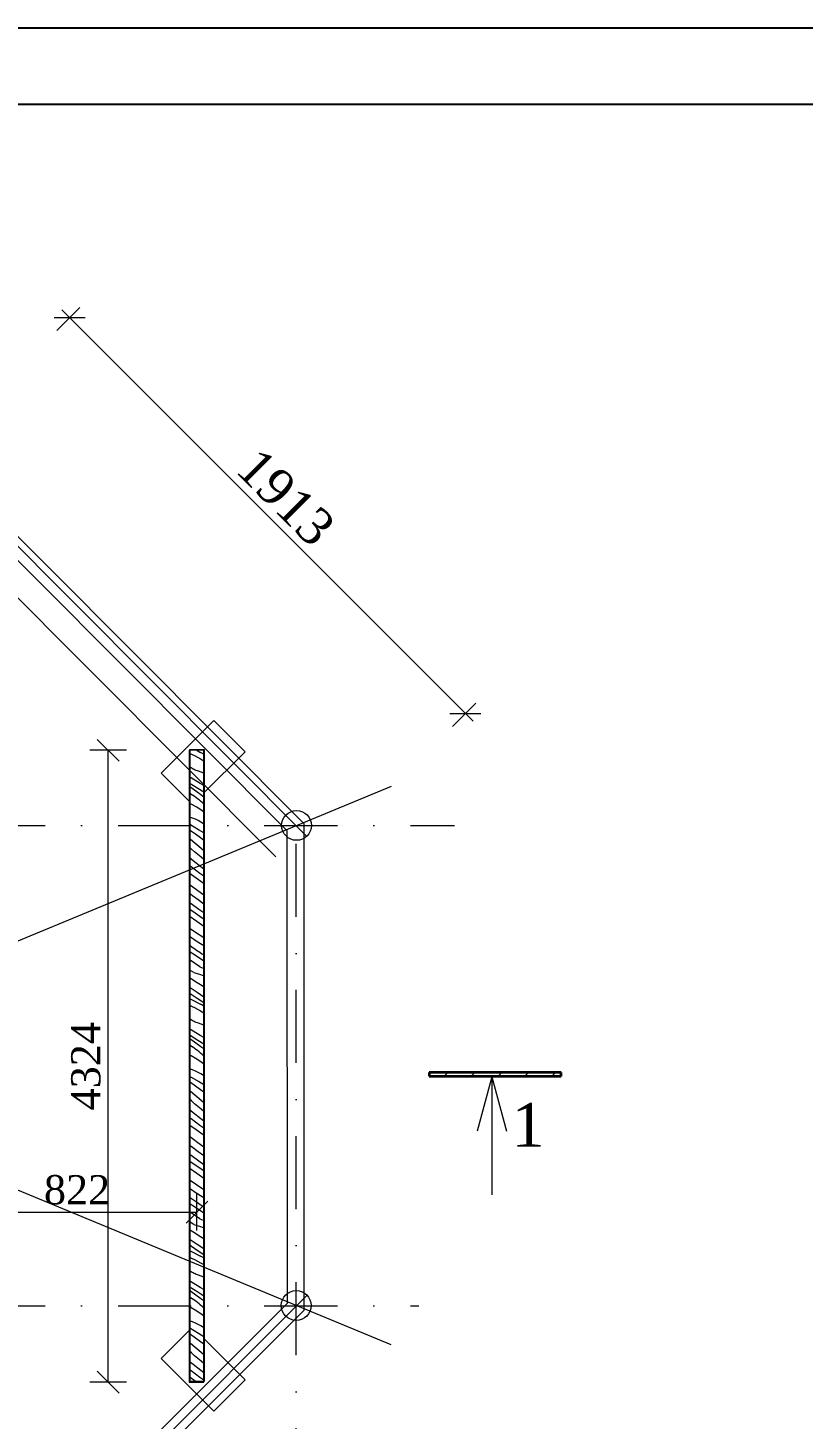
# Model space of a CAD drawing. Header units: millimetres. Extents: x 873544 to 1143527, y -837564 to -766512.
# Drawn here: x 976996 to 982303, y -776410 to -766888 of the extents above; entities that cross this region are included whole.
import ezdxf

# ---------------------------------------------------------------- set-up
doc = ezdxf.new("R2010")
doc.units = ezdxf.units.MM
for name, pattern in [('CENTER', [50.8, 31.75, -6.35, 6.35, -6.35]), ('DASHDOT', [1, 0.5, -0.25, 0, -0.25]), ('Штрихпунктирная', [6702.777624, 3527.777672, -1763.888836, 0, -1411.111116])]:
    doc.linetypes.add(name, pattern=pattern)
for name, color, linetype, lineweight in [('2D-чертеж - Общий_Ном_пера__1', 7, 'Continuous', 13), ('2D-чертеж - Общий_Ном_пера__121', 255, 'Continuous', 0), ('2D-чертеж - Общий_Ном_пера__203', 7, 'Continuous', 15), ('Dam konstruksiyası', 7, 'Continuous', 13), ('Dam konstrukstruksiyasi', 7, 'Continuous', 13), ('Daxili olcu', 7, 'Continuous', 13), ('Him oxu', 7, 'CENTER', 13), ('Talvar sutun', 1, 'Continuous', 9), ('Xarici razm.-1', 7, 'Continuous', 9), ('Интерьер- Перегородка_Ном_пера__27', 7, 'Continuous', 35)]:
    doc.layers.add(name, color=color, linetype=linetype, lineweight=lineweight)
doc.layers.add('2D-чертеж - Общий_Ном_пера__82', color=253, linetype='Continuous', lineweight=20, true_color=0xaaaaaa)
doc.layers.add('Интерьер- Перегородка_Ном_пера__107', color=253, linetype='Continuous', lineweight=13, true_color=0xaaaaaa)
doc.styles.add('Segoe UI Light-07', font='segoeuil_0.ttf', dxfattribs={"width": 0.65})
doc.styles.get("Standard").update_dxf_attribs({"font": 'times.ttf'})
doc.styles.add('Times New  Roman', font='times.ttf')
doc.dimstyles.new('Aec_Arch_M', dxfattribs={"dimscale": 100, "dimtxt": 2, "dimasz": 1.75, "dimexe": 1.25, "dimexo": 0, "dimgap": 0.5, "dimtad": 1, "dimdec": 0, "dimdsep": 46, "dimtxsty": 'Segoe UI Light-07', "dimblk": 'OBLIQUE', "dimcen": 2.5, "dimclrd": 256, "dimclre": 256, "dimclrt": 256, "dimadec": 0, "dimazin": 0, "dimtfac": 1, "dimtdec": 0, "dimtmove": 0, "dimatfit": 3, "dimldrblk": 'ARCHTICK', "dimfxl": 1, "dimlwd": -1, "dimlwe": -1, "dimarcsym": 0})

# ---------------------------------------------------------------- blocks, each defined once
blk = doc.blocks.new('*X32')
at = {"layer": '2D-чертеж - Общий_Ном_пера__82', "linetype": 'Continuous'}
for p, q in [((-213057.5, 24691.2), (-213022.9, 24675.3)), ((-213022.9, 24675.3), (-212981.1, 24653.8)), ((-213007.2, 24711.9), (-213003, 24709.7)), ((-213003, 24709.7), (-212981.5, 24697.8)), ((-212971.8, 24693.1), (-212981.5, 24697.8)), ((-212962.3, 24688.1), (-212971.8, 24693.1)), ((-212957.5, 24707.9), (-212963.6, 24711.9)), ((-212957.5, 24685.5), (-212962.3, 24688.1)), ((-213051.4, 24595.3), (-213057.5, 24599)), ((-213044.7, 24591.1), (-213051.4, 24595.3)), ((-213037.9, 24587.1), (-213044.7, 24591.1)), ((-213031, 24583.3), (-213037.9, 24587.1)), ((-213023.9, 24579.8), (-213031, 24583.3)), ((-213016.7, 24576.6), (-213023.9, 24579.8)), ((-213009.4, 24573.6), (-213016.7, 24576.6)), ((-213002, 24570.8), (-213009.4, 24573.6)), ((-212994.5, 24568.3), (-213002, 24570.8)), ((-212957.5, 24555.4), (-212994.5, 24568.3)), ((-212981.1, 24653.8), (-212957.5, 24640.2)), ((-213031.7, 24513.9), (-213057.5, 24529.7)), ((-212999.7, 24451.1), (-213057.5, 24488.1)), ((-212982.7, 24484.5), (-213031.7, 24513.9)), ((-212957.5, 24469.9), (-212982.7, 24484.5)), ((-213046.4, 24456.6), (-213057.5, 24464.7)), ((-213057.5, 24422), (-213034.4, 24405.9)), ((-213012.7, 24432), (-213046.4, 24456.6)), ((-213023.3, 24397.7), (-213034.4, 24405.9)), ((-213012.4, 24389.4), (-213023.3, 24397.7)), ((-212978.9, 24407.4), (-213012.7, 24432)), ((-213001.6, 24380.9), (-213012.4, 24389.4)), ((-212990.8, 24372.3), (-213001.6, 24380.9)), ((-212957.5, 24424.6), (-212999.7, 24451.1)), ((-212957.5, 24391.9), (-212978.9, 24407.4)), ((-213044.5, 24344.1), (-213057.5, 24350.6)), ((-213006.3, 24321.7), (-213044.5, 24344.1)), ((-212969.5, 24296.8), (-213006.3, 24321.7)), ((-212980.2, 24363.6), (-212990.8, 24372.3)), ((-212969.7, 24354.7), (-212980.2, 24363.6)), ((-212959.4, 24345.7), (-212969.7, 24354.7)), ((-212957.5, 24287.5), (-212969.5, 24296.8)), ((-212957.5, 24344.1), (-212959.4, 24345.7)), ((-213056, 24255.1), (-213057.5, 24255.9)), ((-213053.6, 24204.8), (-213057.5, 24207.2)), ((-213035.7, 24248.3), (-213056, 24255.1)), ((-212993.9, 24168.6), (-213053.6, 24204.8)), ((-213015.8, 24240.3), (-213035.7, 24248.3)), ((-212996.3, 24231.2), (-213015.8, 24240.3)), ((-212977.4, 24221.1), (-212996.3, 24231.2)), ((-212959.2, 24209.8), (-212977.4, 24221.1)), ((-212957.5, 24208.7), (-212959.2, 24209.8)), ((-213049.7, 24161.5), (-213057.5, 24167.1)), ((-213049.8, 24100.9), (-213057.5, 24107.7)), ((-212976.6, 24039.4), (-213049.8, 24100.9)), ((-213015.7, 24137.2), (-213049.7, 24161.5)), ((-212981.7, 24112.9), (-213015.7, 24137.2)), ((-212957.5, 24147), (-212993.9, 24168.6)), ((-212957.5, 24095.6), (-212981.7, 24112.9)), ((-213042.5, 24036.2), (-213057.5, 24051.3)), ((-213020.7, 24017.2), (-213042.5, 24036.2)), ((-212998.6, 23998.3), (-213020.7, 24017.2)), ((-212976.4, 23979.7), (-212998.6, 23998.3)), ((-212957.5, 24024.1), (-212976.6, 24039.4)), ((-213029.8, 23955.9), (-213057.5, 23978.5)), ((-213045.5, 23914.4), (-213057.5, 23923.5)), ((-212984.2, 23869), (-213045.5, 23914.4)), ((-212978.1, 23914.8), (-213029.8, 23955.9)), ((-212957.5, 23898.9), (-212978.1, 23914.8)), ((-212957.5, 23964.1), (-212976.4, 23979.7)), ((-213026, 23849), (-213057.5, 23871.5)), ((-212961.9, 23803.4), (-213026, 23849)), ((-212957.5, 23849.6), (-212984.2, 23869)), ((-212998.3, 23749.1), (-213057.5, 23794.2)), ((-213035.2, 23717), (-213057.5, 23734.1)), ((-212996.5, 23688.1), (-213035.2, 23717)), ((-212957.5, 23719.5), (-212998.3, 23749.1)), ((-212957.5, 23800.2), (-212961.9, 23803.4)), ((-213045.4, 23662.2), (-213057.5, 23671.3)), ((-213032.6, 23607.6), (-213057.5, 23625.2)), ((-212992, 23623.2), (-213045.4, 23662.2)), ((-212957.5, 23660), (-212996.5, 23688.1)), ((-212957.5, 23598.7), (-212992, 23623.2)), ((-213006.1, 23539.7), (-213057.5, 23576.2)), ((-212969.9, 23564.1), (-213032.6, 23607.6)), ((-212957.5, 23505.1), (-213006.1, 23539.7)), ((-212957.5, 23555.7), (-212969.9, 23564.1)), ((-213014.7, 23466.1), (-213057.5, 23495.7)), ((-213050.2, 23432.6), (-213057.5, 23437.5)), ((-213009.9, 23406.1), (-213050.2, 23432.6)), ((-212957.5, 23428.6), (-213014.7, 23466.1)), ((-213056.2, 23375), (-213057.5, 23375.9)), ((-213015.5, 23306.7), (-213057.5, 23334.5)), ((-213001.3, 23338.2), (-213056.2, 23375)), ((-212969.1, 23380.2), (-213009.9, 23406.1)), ((-212992, 23332.1), (-213001.3, 23338.2)), ((-212982.7, 23326.1), (-212992, 23332.1)), ((-212957.5, 23373.1), (-212969.1, 23380.2)), ((-213050.3, 23276.1), (-213057.5, 23281.2)), ((-212986.1, 23230.5), (-213050.3, 23276.1)), ((-212957.5, 23269.1), (-213015.5, 23306.7)), ((-212973.4, 23320), (-212982.7, 23326.1)), ((-212964.1, 23313.9), (-212973.4, 23320)), ((-212957.5, 23309.7), (-212964.1, 23313.9)), ((-213026, 23190.6), (-213057.5, 23210.2)), ((-213036.7, 23143), (-213057.5, 23156.9)), ((-213014.5, 23128.3), (-213036.7, 23143)), ((-213026, 23190.6), (-212981.1, 23176.8)), ((-212986.1, 23230.5), (-212963.4, 23221.3)), ((-212981.1, 23176.8), (-212957.5, 23168.4)), ((-212963.4, 23221.3), (-212957.5, 23218.7)), ((-213051.9, 23085.3), (-213057.5, 23089.2)), ((-213002.8, 23013.7), (-213057.5, 23050.6)), ((-213004.3, 23053.7), (-213051.9, 23085.3)), ((-212992.1, 23113.8), (-213014.5, 23128.3)), ((-212957.5, 23023.4), (-213004.3, 23053.7)), ((-212969.7, 23099.4), (-212992.1, 23113.8)), ((-212957.5, 23091.7), (-212969.7, 23099.4)), ((-213057.5, 23013.3), (-213046.6, 23008)), ((-213057.5, 22967), (-213022.9, 22951.1)), ((-213046.6, 23008), (-213024.7, 22996.9)), ((-213024.7, 22996.9), (-213003, 22985.4)), ((-213022.9, 22951.1), (-212981.1, 22929.5)), ((-213003, 22985.4), (-212981.5, 22973.6)), ((-212957.5, 22983.7), (-213002.8, 23013.7)), ((-212971.8, 22968.9), (-212981.5, 22973.6)), ((-212962.3, 22963.9), (-212971.8, 22968.9)), ((-212957.5, 22961.3), (-212962.3, 22963.9)), ((-213051.4, 22871.1), (-213057.5, 22874.8)), ((-213044.7, 22866.9), (-213051.4, 22871.1)), ((-213037.9, 22862.9), (-213044.7, 22866.9)), ((-213031, 22859.1), (-213037.9, 22862.9)), ((-213023.9, 22855.6), (-213031, 22859.1)), ((-213016.7, 22852.4), (-213023.9, 22855.6)), ((-212981.1, 22929.5), (-212957.5, 22916)), ((-213031.7, 22789.7), (-213057.5, 22805.5)), ((-212999.7, 22726.9), (-213057.5, 22763.8)), ((-212982.7, 22760.3), (-213031.7, 22789.7)), ((-213009.4, 22849.4), (-213016.7, 22852.4)), ((-213002, 22846.6), (-213009.4, 22849.4)), ((-212994.5, 22844.1), (-213002, 22846.6)), ((-212957.5, 22831.2), (-212994.5, 22844.1)), ((-212957.5, 22745.6), (-212982.7, 22760.3)), ((-213046.4, 22732.4), (-213057.5, 22740.5)), ((-213057.5, 22697.8), (-213034.4, 22681.7)), ((-213012.7, 22707.7), (-213046.4, 22732.4)), ((-213023.3, 22673.5), (-213034.4, 22681.7)), ((-213012.4, 22665.2), (-213023.3, 22673.5)), ((-212978.9, 22683.2), (-213012.7, 22707.7)), ((-213001.6, 22656.7), (-213012.4, 22665.2)), ((-212957.5, 22700.4), (-212999.7, 22726.9)), ((-212957.5, 22667.7), (-212978.9, 22683.2)), ((-213044.5, 22619.9), (-213057.5, 22626.4)), ((-213006.3, 22597.5), (-213044.5, 22619.9)), ((-212969.5, 22572.6), (-213006.3, 22597.5)), ((-212990.8, 22648.1), (-213001.6, 22656.7)), ((-212980.2, 22639.4), (-212990.8, 22648.1)), ((-212969.7, 22630.5), (-212980.2, 22639.4)), ((-212959.4, 22621.5), (-212969.7, 22630.5)), ((-212957.5, 22563.3), (-212969.5, 22572.6)), ((-212957.5, 22619.9), (-212959.4, 22621.5)), ((-213056, 22530.9), (-213057.5, 22531.7)), ((-213053.6, 22480.6), (-213057.5, 22483)), ((-213035.7, 22524.1), (-213056, 22530.9)), ((-212993.9, 22444.4), (-213053.6, 22480.6)), ((-213015.8, 22516.1), (-213035.7, 22524.1)), ((-212996.3, 22507), (-213015.8, 22516.1)), ((-212977.4, 22496.9), (-212996.3, 22507)), ((-212959.2, 22485.6), (-212977.4, 22496.9)), ((-212957.5, 22484.5), (-212959.2, 22485.6)), ((-213049.7, 22437.3), (-213057.5, 22442.9)), ((-213049.8, 22376.7), (-213057.5, 22383.5)), ((-213015.7, 22413), (-213049.7, 22437.3)), ((-212981.7, 22388.7), (-213015.7, 22413)), ((-212957.5, 22422.8), (-212993.9, 22444.4)), ((-212957.5, 22371.4), (-212981.7, 22388.7)), ((-213042.5, 22312), (-213057.5, 22327.1)), ((-212976.6, 22315.2), (-213049.8, 22376.7)), ((-213020.7, 22293), (-213042.5, 22312)), ((-212998.6, 22274.1), (-213020.7, 22293)), ((-212957.5, 22299.9), (-212976.6, 22315.2)), ((-213029.8, 22231.7), (-213057.5, 22254.3)), ((-213045.5, 22190.2), (-213057.5, 22199.3)), ((-212984.2, 22144.8), (-213045.5, 22190.2)), ((-212978.1, 22190.6), (-213029.8, 22231.7)), ((-212976.4, 22255.4), (-212998.6, 22274.1)), ((-212957.5, 22174.7), (-212978.1, 22190.6)), ((-212957.5, 22239.9), (-212976.4, 22255.4)), ((-213026, 22124.8), (-213057.5, 22147.2)), ((-212961.9, 22079.2), (-213026, 22124.8)), ((-212957.5, 22125.4), (-212984.2, 22144.8)), ((-212998.3, 22024.9), (-213057.5, 22070)), ((-213035.2, 21992.8), (-213057.5, 22009.8)), ((-212957.5, 21995.3), (-212998.3, 22024.9)), ((-212957.5, 22076), (-212961.9, 22079.2)), ((-213045.4, 21938), (-213057.5, 21947.1)), ((-213032.6, 21883.4), (-213057.5, 21901)), ((-212992, 21899), (-213045.4, 21938)), ((-212996.5, 21963.9), (-213035.2, 21992.8)), ((-212957.5, 21935.8), (-212996.5, 21963.9)), ((-213006.1, 21815.5), (-213057.5, 21852)), ((-212969.9, 21839.9), (-213032.6, 21883.4)), ((-212957.5, 21780.9), (-213006.1, 21815.5)), ((-212957.5, 21874.5), (-212992, 21899)), ((-212957.5, 21831.5), (-212969.9, 21839.9)), ((-213014.7, 21741.9), (-213057.5, 21771.5)), ((-213050.2, 21708.4), (-213057.5, 21713.3)), ((-212957.5, 21704.4), (-213014.7, 21741.9)), ((-213056.2, 21650.8), (-213057.5, 21651.7)), ((-213001.3, 21614), (-213056.2, 21650.8)), ((-213009.9, 21681.9), (-213050.2, 21708.4)), ((-212969.1, 21656), (-213009.9, 21681.9)), ((-212957.5, 21648.9), (-212969.1, 21656)), ((-213015.5, 21582.5), (-213057.5, 21610.3)), ((-213050.3, 21551.9), (-213057.5, 21557)), ((-212986.1, 21506.3), (-213050.3, 21551.9)), ((-212957.5, 21544.9), (-213015.5, 21582.5)), ((-212992, 21607.9), (-213001.3, 21614)), ((-212982.7, 21601.8), (-212992, 21607.9)), ((-212973.4, 21595.8), (-212982.7, 21601.8)), ((-212964.1, 21589.7), (-212973.4, 21595.8)), ((-212957.5, 21585.5), (-212964.1, 21589.7)), ((-213026, 21466.4), (-213057.5, 21486)), ((-213036.7, 21418.8), (-213057.5, 21432.7)), ((-213026, 21466.4), (-212981.1, 21452.6)), ((-212986.1, 21506.3), (-212963.4, 21497)), ((-212981.1, 21452.6), (-212957.5, 21444.2)), ((-212963.4, 21497), (-212957.5, 21494.5)), ((-213051.9, 21361.1), (-213057.5, 21365)), ((-213004.3, 21329.5), (-213051.9, 21361.1)), ((-213014.5, 21404.1), (-213036.7, 21418.8)), ((-212992.1, 21389.6), (-213014.5, 21404.1)), ((-212957.5, 21299.2), (-213004.3, 21329.5)), ((-212969.7, 21375.2), (-212992.1, 21389.6)), ((-212957.5, 21367.5), (-212969.7, 21375.2)), ((-213002.8, 21289.5), (-213057.5, 21326.4)), ((-213057.5, 21289.1), (-213046.6, 21283.8)), ((-213057.5, 21242.8), (-213022.9, 21226.9)), ((-213046.6, 21283.8), (-213024.7, 21272.7)), ((-213024.7, 21272.7), (-213003, 21261.2)), ((-213003, 21261.2), (-212981.5, 21249.4)), ((-212957.5, 21259.4), (-213002.8, 21289.5)), ((-212971.8, 21244.7), (-212981.5, 21249.4)), ((-212962.3, 21239.7), (-212971.8, 21244.7)), ((-212957.5, 21237.1), (-212962.3, 21239.7)), ((-213051.4, 21146.9), (-213057.5, 21150.6)), ((-213044.7, 21142.7), (-213051.4, 21146.9)), ((-213037.9, 21138.7), (-213044.7, 21142.7)), ((-213022.9, 21226.9), (-212981.1, 21205.3)), ((-212981.1, 21205.3), (-212957.5, 21191.8)), ((-213031.7, 21065.5), (-213057.5, 21081.3)), ((-213031, 21134.9), (-213037.9, 21138.7)), ((-212982.7, 21036.1), (-213031.7, 21065.5)), ((-213023.9, 21131.4), (-213031, 21134.9)), ((-213016.7, 21128.2), (-213023.9, 21131.4)), ((-213009.4, 21125.1), (-213016.7, 21128.2)), ((-213002, 21122.4), (-213009.4, 21125.1)), ((-212994.5, 21119.9), (-213002, 21122.4)), ((-212957.5, 21107), (-212994.5, 21119.9)), ((-212999.7, 21002.7), (-213057.5, 21039.6)), ((-213046.4, 21008.2), (-213057.5, 21016.3)), ((-213057.5, 20973.6), (-213034.4, 20957.5)), ((-213012.7, 20983.5), (-213046.4, 21008.2)), ((-213023.3, 20949.3), (-213034.4, 20957.5)), ((-213012.4, 20941), (-213023.3, 20949.3)), ((-212978.9, 20959), (-213012.7, 20983.5)), ((-212957.5, 20976.1), (-212999.7, 21002.7)), ((-212957.5, 21021.4), (-212982.7, 21036.1)), ((-212957.5, 20943.5), (-212978.9, 20959)), ((-213044.5, 20895.7), (-213057.5, 20902.2)), ((-213006.3, 20873.3), (-213044.5, 20895.7)), ((-213001.6, 20932.5), (-213012.4, 20941)), ((-212969.5, 20848.4), (-213006.3, 20873.3)), ((-212990.8, 20923.9), (-213001.6, 20932.5)), ((-212980.2, 20915.2), (-212990.8, 20923.9)), ((-212969.7, 20906.3), (-212980.2, 20915.2)), ((-212959.4, 20897.3), (-212969.7, 20906.3)), ((-212957.5, 20895.7), (-212959.4, 20897.3)), ((-213056, 20806.7), (-213057.5, 20807.5)), ((-213053.6, 20756.4), (-213057.5, 20758.8)), ((-213035.7, 20799.9), (-213056, 20806.7)), ((-213015.8, 20791.9), (-213035.7, 20799.9)), ((-212996.3, 20782.8), (-213015.8, 20791.9)), ((-212977.4, 20772.6), (-212996.3, 20782.8)), ((-212959.2, 20761.4), (-212977.4, 20772.6)), ((-212957.5, 20839.1), (-212969.5, 20848.4)), ((-212957.5, 20760.3), (-212959.2, 20761.4)), ((-213049.7, 20713.1), (-213057.5, 20718.7)), ((-212993.9, 20720.2), (-213053.6, 20756.4)), ((-213015.7, 20688.8), (-213049.7, 20713.1)), ((-212981.7, 20664.4), (-213015.7, 20688.8)), ((-212957.5, 20698.6), (-212993.9, 20720.2)), ((-212957.5, 20647.2), (-212981.7, 20664.4)), ((-213049.8, 20652.5), (-213057.5, 20659.2)), ((-213042.5, 20587.8), (-213057.5, 20602.9)), ((-212976.6, 20591), (-213049.8, 20652.5)), ((-213020.7, 20568.7), (-213042.5, 20587.8)), ((-212998.6, 20549.9), (-213020.7, 20568.7)), ((-212957.5, 20575.7), (-212976.6, 20591)), ((-213029.8, 20507.5), (-213057.5, 20530.1)), ((-213045.5, 20466), (-213057.5, 20475.1)), ((-212978.1, 20466.4), (-213029.8, 20507.5)), ((-212976.4, 20531.2), (-212998.6, 20549.9)), ((-212957.5, 20515.7), (-212976.4, 20531.2)), ((-213026, 20400.6), (-213057.5, 20423)), ((-212984.2, 20420.6), (-213045.5, 20466)), ((-213007.6, 20387.5), (-213026, 20400.6)), ((-212957.5, 20401.2), (-212984.2, 20420.6)), ((-212957.5, 20450.5), (-212978.1, 20466.4))]:
    blk.add_line(p, q, dxfattribs=at)
blk = doc.blocks.new('Штриховка_12')
at = {"layer": '2D-чертеж - Общий_Ном_пера__121', "linetype": 'Continuous'}
for p, q in [((-212957.5, 24711.9), (-213057.5, 24711.9)), ((-213057.5, 24711.9), (-213057.5, 20387.5)), ((-212957.5, 20387.5), (-212957.5, 24711.9)), ((-213057.5, 20387.5), (-212957.5, 20387.5))]:
    blk.add_line(p, q, dxfattribs=at)
at = {"layer": '2D-чертеж - Общий_Ном_пера__82', "linetype": 'Continuous'}
blk.add_blockref('*X32', (0, 0), dxfattribs=at)
blk = doc.blocks.new('Стена_8', base_point=(-210511.1, 22482.8))
at = {"layer": 'Интерьер- Перегородка_Ном_пера__107', "linetype": 'Continuous'}
h = blk.add_hatch(dxfattribs=at)
h.set_pattern_fill('КИРПИЧ_ОБЫКНОВЕННЫЙ', color=256, style=0, pattern_type=2)
h.set_pattern_definition([(45, (0, 0), (-91.92388, 91.92388), [])])
h.paths.add_polyline_path([(-210511.1, 22507.8), (-211416.1, 22507.8), (-211416.1, 22482.8), (-210511.1, 22482.8)], flags=0)
at = {"layer": 'Интерьер- Перегородка_Ном_пера__27', "linetype": 'Continuous'}
for p, q in [((-210511.1, 22507.8), (-211416.1, 22507.8)), ((-211416.1, 22507.8), (-211416.1, 22482.8)), ((-211416.1, 22482.8), (-210511.1, 22482.8)), ((-210511.1, 22482.8), (-210511.1, 22507.8))]:
    blk.add_line(p, q, dxfattribs=at)
blk = doc.blocks.new('Линия_26', base_point=(-210986.5, 22477.9))
at = {"layer": '2D-чертеж - Общий_Ном_пера__1', "linetype": 'Continuous'}
for q in [(-211086.5, 22104.7), (-210886.5, 22104.7)]:
    blk.add_line((-210986.5, 22477.9), q, dxfattribs=at)
at = {"layer": '2D-чертеж - Общий_Ном_пера__203', "linetype": 'Continuous'}
blk.add_line((-210986.5, 22477.9), (-210986.5, 21669.4), dxfattribs=at)
blk = doc.blocks.new('_Oblique')
at = {"color": 0, "linetype": 'ByBlock', "lineweight": -2}
blk.add_line((-0.5, -0.5), (0.5, 0.5), dxfattribs=at)
blk = doc.blocks.new('*D279')
at = {"layer": 'Defpoints', "color": 0, "transparency": 16777216}
for p in [(977282.1, -768871.4), (976782.1, -769371.4), (979497.4, -772073.5)]:
    blk.add_point(p, dxfattribs=at)
at = {"layer": 'Xarici razm.-1', "transparency": 16777216}
for p, q in [((977193.7, -768959.8), (977352.8, -768800.7)), ((980043.9, -771633.2), (977229.1, -768818.4)), ((979902.4, -771668.5), (980061.5, -771509.4))]:
    blk.add_line(p, q, dxfattribs=at)
at = {"layer": 'Xarici razm.-1', "transparency": 16777216, "xscale": 150, "yscale": 150, "zscale": 150}
for p, rotation in [((977282.1, -768871.4), 135), ((979990.8, -771580.1), 315)]:
    blk.add_blockref('_Oblique', p, dxfattribs=dict(at, rotation=rotation))
at = {"layer": 'Xarici razm.-1', "transparency": 16777216, "insert": (978762, -770100.2), "char_height": 250, "attachment_point": 5, "rotation": 315, "style": 'Times New  Roman'}
blk.add_mtext('1913', dxfattribs=at)
blk = doc.blocks.new('_ArchTick')
at = {"color": 0, "linetype": 'ByBlock', "const_width": 0.15}
blk.add_lwpolyline([(-0.5, -0.5), (0.5, 0.5)], dxfattribs=at)
blk = doc.blocks.new('*D283')
at = {"layer": 'Daxili olcu', "transparency": 16777216}
for p, q in [((976511.6, -775117.9), (976511.6, -774867.9)), ((978153.4, -775117.9), (978153.4, -774867.9)), ((976511.6, -774992.9), (978153.4, -774992.9))]:
    blk.add_line(p, q, dxfattribs=at)
at = {"layer": 'Defpoints', "color": 0, "transparency": 16777216}
for p in [(978153.4, -774992.9), (976511.6, -775354.7), (978153.4, -776153)]:
    blk.add_point(p, dxfattribs=at)
at = {"layer": 'Daxili olcu', "transparency": 16777216, "xscale": 150, "yscale": 150, "zscale": 150, "rotation": 180}
blk.add_blockref('_Oblique', (976511.6, -774992.9), dxfattribs=at)
at = {"layer": 'Daxili olcu', "transparency": 16777216, "xscale": 150, "yscale": 150, "zscale": 150}
blk.add_blockref('_Oblique', (978153.4, -774992.9), dxfattribs=at)
at = {"layer": 'Daxili olcu', "transparency": 16777216, "insert": (977332.5, -774841.2), "char_height": 200, "attachment_point": 5, "style": 'Times New  Roman'}
blk.add_mtext('822', dxfattribs=at)
blk = doc.blocks.new('*D284')
at = {"layer": 'Daxili olcu', "transparency": 16777216}
for p, q in [((977670.4, -771832.1), (977420.4, -771832.1)), ((977545.4, -776156.5), (977545.4, -771832.1)), ((977670.4, -776156.5), (977420.4, -776156.5))]:
    blk.add_line(p, q, dxfattribs=at)
at = {"layer": 'Defpoints', "color": 0, "transparency": 16777216}
for p in [(977545.4, -771832.1), (978100.8, -771832.1), (978100.8, -776156.5)]:
    blk.add_point(p, dxfattribs=at)
at = {"layer": 'Daxili olcu', "transparency": 16777216, "xscale": 150, "yscale": 150, "zscale": 150}
for p, rotation in [((977545.4, -771832.1), 90), ((977545.4, -776156.5), 270)]:
    blk.add_blockref('_Oblique', p, dxfattribs=dict(at, rotation=rotation))
at = {"layer": 'Daxili olcu', "transparency": 16777216, "insert": (977393.7, -773994.3), "char_height": 200, "attachment_point": 5, "rotation": 90, "style": 'Times New  Roman'}
blk.add_mtext('4324', dxfattribs=at)
blk = doc.blocks.new('*D297')
at = {"layer": 'Dam konstrukstruksiyasi', "transparency": 16777216}
for p, q in [((975545, -772358.1), (975458.9, -772565.9)), ((976501.4, -773314.5), (976293.6, -773400.6))]:
    blk.add_line(p, q, dxfattribs=at)
for start, end in [(58.27556, 67.5), (22.5, 39.4077)]:
    blk.add_arc((974868.7, -773990.8), 1642.3, start, end, dxfattribs=at)
at = {"layer": 'Defpoints', "color": 0, "transparency": 16777216}
for p in [(976782.1, -769371.4), (979497.4, -772073.5), (976171.6, -772991.1), (974868.7, -773990.8)]:
    blk.add_point(p, dxfattribs=at)
at = {"layer": 'Dam konstrukstruksiyasi', "transparency": 16777216, "xscale": 150, "yscale": 150, "zscale": 150}
for p, rotation in [((975497.1, -772473.5), 157.500000000005), ((976385.9, -773362.3), 292.5000000000033)]:
    blk.add_blockref('_Oblique', p, dxfattribs=dict(at, rotation=rotation))
at = {"layer": 'Dam konstrukstruksiyasi', "transparency": 16777216, "insert": (975968.4, -772771.1), "char_height": 250, "attachment_point": 5, "style": 'Times New  Roman'}
blk.add_mtext('45°', dxfattribs=at)
blk = doc.blocks.new('dsdvvvf')
at = {"lineweight": 25}
blk.add_line((944973.5, -639584.2), (987092.9, -639584.2), dxfattribs=at)
at = {"lineweight": 25, "ltscale": 15}
blk.add_line((986569.1, -640108.1), (947068.4, -640108.1), dxfattribs=at)

msp = doc.modelspace()

# ---------------------------------------------------------------- linework, layer by layer
at = {"linetype": 'Штрихпунктирная', "lineweight": 9}
for p, q in [((976434.7, -769943), (978901.4, -772416.7)), ((976226.1, -770087.5), (978692.8, -772561.3)), ((978907.4, -775561.9), (976434.5, -778034.8))]:
    msp.add_line(p, q, dxfattribs=at)
at = {"linetype": 'Continuous', "lineweight": 9}
for p, q in [((978268.4, -771627.1), (977907.6, -771987.9)), ((978268.4, -771627.1), (978482.9, -771841.6)), ((978203.3, -771828.6), (978103.5, -771828.6)), ((978103.5, -771833.4), (978103.5, -776153)), ((978482.9, -771841.6), (978200.8, -772123.7)), ((978203.3, -771826.6), (978203.3, -776153)), ((977907.6, -771987.9), (978103.5, -772183.7)), ((977907.6, -775993.8), (978103.5, -775798)), ((978482.9, -776140), (978200.8, -775857.9)), ((978268.4, -776354.5), (977907.6, -775993.8)), ((978268.4, -776354.5), (978482.9, -776140)), ((978203.3, -776153), (978103.5, -776153))]:
    msp.add_line(p, q, dxfattribs=at)
at = {"layer": 'Dam konstruksiyası', "lineweight": 9}
for points in [[(976535.8, -778015.5), (978887.3, -775664), (978886.1, -772336.1), (976537, -769979.2), (973207, -769979.2), (970848.8, -772337.4), (970848.8, -775663.8), (973208, -778016.1), (976535.8, -778015.5)], [(979482.6, -775902), (970249.3, -772077.4)], [(979482.6, -772079.6), (970249.3, -775904.2)]]:
    msp.add_lwpolyline(points, dxfattribs=at)
msp.add_lwpolyline([(976488.1, -777900.5), (978772.3, -775616.4), (978771.2, -772383.6), (976489.2, -770094.2), (973254.6, -770094.2), (970963.8, -772385.1), (970963.8, -775616.1), (973255.5, -777901.1)], close=True, dxfattribs=at)
at = {"layer": 'Him oxu', "color": 7, "linetype": 'DASHDOT', "ltscale": 1000}
for p, q in [((978832.8, -780972.6), (978832.8, -772247.8)), ((967613.2, -772346.2), (979916.1, -772346.2)), ((967613.2, -775633.2), (979672.1, -775633.2))]:
    msp.add_line(p, q, dxfattribs=at)
at = {"layer": 'Talvar sutun', "color": 0, "lineweight": 9}
for centre in [(978835.1, -772346.2), (978832.8, -775632)]:
    msp.add_circle(centre, 102, dxfattribs=at)

# ---------------------------------------------------------------- block references
at = {"linetype": 'Continuous'}
msp.add_blockref('Штриховка_12', (1191158.3, -796544), dxfattribs=at)
at = {"lineweight": 13}
msp.add_blockref('Стена_8', (980647.2, -774061.2), dxfattribs=at)
at = {"linetype": 'Continuous', "lineweight": 13}
msp.add_blockref('Линия_26', (980171.8, -774066.1), dxfattribs=at)
at = {"layer": 'Xarici razm.-1', "color": 131}
msp.add_blockref('dsdvvvf', (16931.3, -127303.4), dxfattribs=at)

# ---------------------------------------------------------------- texts
at = {"linetype": 'Continuous', "lineweight": 13, "insert": (980306.9, -774245.7), "char_height": 300, "attachment_point": 1}
msp.add_mtext('{1}', dxfattribs=at)

# ---------------------------------------------------------------- dimensions: what is measured, and where the dimension line sits
at = {"layer": 'Dam konstrukstruksiyasi'}
dim = msp.add_angular_dim_3p(base=(976171.6, -772991.1), center=(974868.7, -773990.8), p1=(976782.1, -769371.4), p2=(979497.4, -772073.5), dimstyle='Aec_Arch_M', override={"dimscale": 1, "dimtxt": 250, "dimasz": 150, "dimexe": 100, "dimgap": 50, "dimtxsty": 'Times New  Roman', "dimdle": 75, "dimtmove": 1, "dimfxl": 125, "dimfxlon": 1}, dxfattribs=at)
dim.commit()
dim.dimension.update_dxf_attribs({"geometry": '*D297', "text_midpoint": (975968.4, -772771.1), "dimtype": 165})
at = {"layer": 'Daxili olcu'}
dim = msp.add_linear_dim(base=(977545.4, -771832.1), p1=(978100.8, -776156.5), p2=(978100.8, -771832.1), angle=90, dimstyle='Aec_Arch_M', override={"dimscale": 1, "dimtxt": 200, "dimasz": 150, "dimexe": 125, "dimgap": 50, "dimtxsty": 'Times New  Roman', "dimtmove": 1, "dimfxl": 125, "dimfxlon": 1}, dxfattribs=at)
dim.commit()
dim.dimension.update_dxf_attribs({"geometry": '*D284', "text_midpoint": (977393.7, -773994.3)})
dim = msp.add_linear_dim(base=(978153.4, -774992.9), p1=(976511.6, -775354.7), p2=(978153.4, -776153), text='822', dimstyle='Aec_Arch_M', override={"dimscale": 1, "dimtxt": 200, "dimasz": 150, "dimexe": 125, "dimgap": 50, "dimtxsty": 'Times New  Roman', "dimtmove": 1, "dimfxl": 125, "dimfxlon": 1}, dxfattribs=at)
dim.commit()
dim.dimension.update_dxf_attribs({"geometry": '*D283', "text_midpoint": (977332.5, -774841.2)})
at = {"layer": 'Xarici razm.-1'}
dim = msp.add_linear_dim(base=(977282.1, -768871.4), p1=(979497.4, -772073.5), p2=(976782.1, -769371.4), angle=135, text='1913', dimstyle='Aec_Arch_M', override={"dimscale": 1, "dimtxt": 250, "dimasz": 150, "dimexe": 100, "dimgap": 50, "dimtxsty": 'Times New  Roman', "dimdle": 75, "dimtmove": 1, "dimfxl": 125, "dimfxlon": 1}, dxfattribs=at)
dim.commit()
dim.dimension.update_dxf_attribs({"geometry": '*D279', "text_midpoint": (978762, -770100.2)})

doc.saveas('drawing.dxf')
